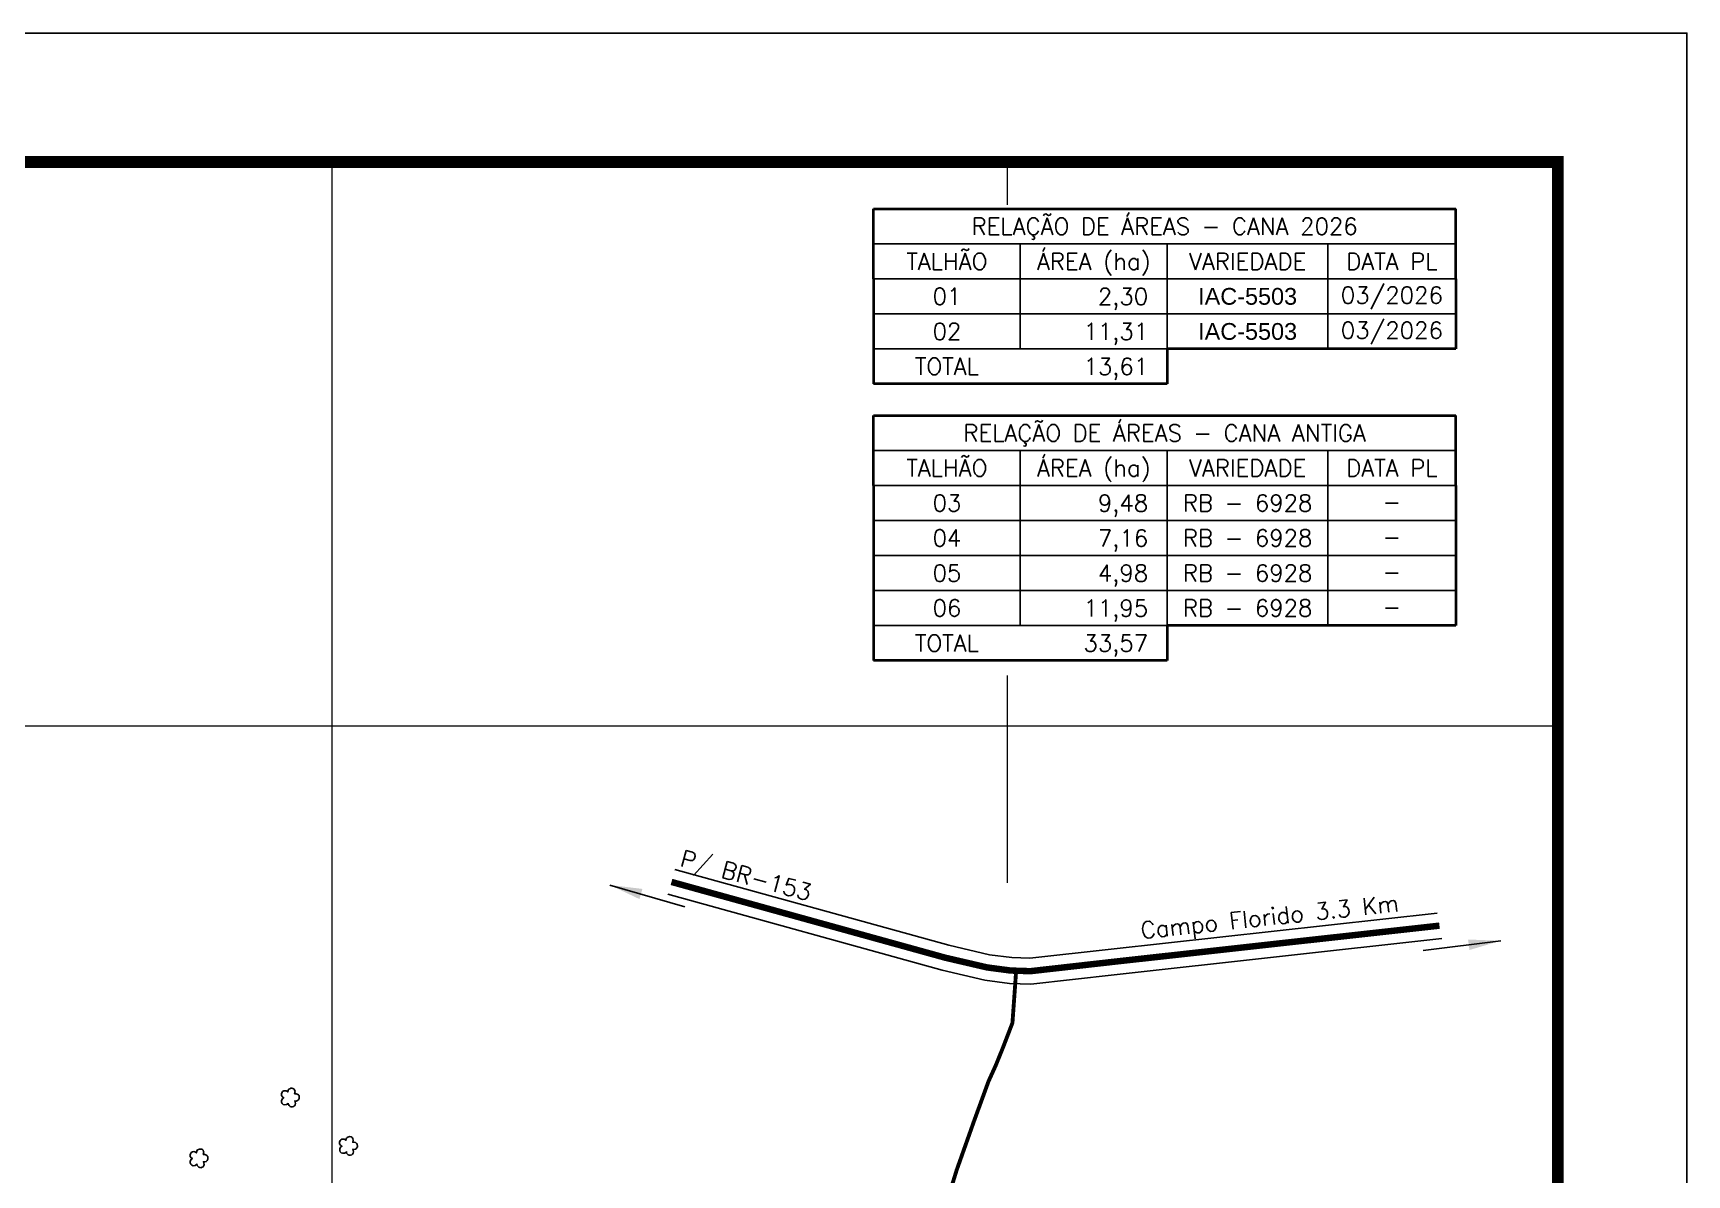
# Model space of a CAD drawing. Extents: x 747427 to 749527, y 7808067 to 7811037.
# Drawn here: x 748245 to 749527, y 7810152 to 7811037 of the extents above; entities that cross this region are included whole.
import ezdxf
from ezdxf.enums import TextEntityAlignment as Align

# ---------------------------------------------------------------- set-up
doc = ezdxf.new("R2010")
doc.units = 0
doc.header["$MEASUREMENT"] = 0
for name, pattern in [('CENTER2', [1.125, 0.75, -0.125, 0.125, -0.125]), ('CONTINUO', [0]), ('LIN0', [0])]:
    doc.linetypes.add(name, pattern=pattern)
for name, color, linetype in [('ESTRADA', 1, 'Continuous'), ('MARGEM', 7, 'CONTINUO'), ('QUADRO_DE_AREAS_CANA_2026', 7, 'Continuous'), ('QUADRO_DE_AREAS_CANA_ANTIGA', 7, 'Continuous'), ('RODOVIA', 1, 'Continuous'), ('SIMBOLO ARVORE', 118, 'Continuous')]:
    doc.layers.add(name, color=color, linetype=linetype)
doc.layers.add('MALHA', color=8, linetype='Continuous', lineweight=9)
doc.layers.add('TEXTO_DIVERSOS', color=7, linetype='Continuous', lineweight=5)
doc.styles.add('arial', font='arial.ttf')
doc.styles.add('Simplex', font='simplex.shx')
doc.dimstyles.new('ISO-25', dxfattribs={"dimtxt": 2.5, "dimasz": 2.5, "dimexe": 1.25, "dimexo": 0.625, "dimtad": 1, "dimtxsty": 'Standard', "dimcen": 2.5, "dimadec": 0, "dimazin": 0, "dimtfac": 1, "dimtmove": 0, "dimatfit": 3, "dimfxl": 0, "dimarcsym": 0})

msp = doc.modelspace()

# ---------------------------------------------------------------- linework, layer by layer
at = {"layer": 'ESTRADA', "linetype": 'Continuous', "const_width": 3}
msp.add_lwpolyline([(748892.6, 7809974.6), (748903.4, 7810002), (748912.6, 7810021.7), (748917.2, 7810030.5), (748920.1, 7810036.4), (748922.6, 7810044.4), (748929.6, 7810062.9), (748936.2, 7810080.8), (748949.7, 7810120), (748960.5, 7810155.3), (748974, 7810193.4), (748985.3, 7810224.4), (748990.8, 7810236.5), (748996.2, 7810249.8), (749003.8, 7810269.6), (749006.6, 7810309)], dxfattribs=at)
at = {"layer": 'MALHA', "linetype": 'Continuous'}
for p, q in [((748476.6, 7809956.8), (748476.6, 7810937.2)), ((749000, 7810904), (749000, 7810937.2)), ((749000, 7810378.2), (749000, 7810539)), ((747526.6, 7810500), (749426.6, 7810500))]:
    msp.add_line(p, q, dxfattribs=at)
at = {"layer": 'MARGEM', "color": 174, "linetype": 'LIN0', "flags": 128}
msp.add_lwpolyline([(749526.6, 7808067.2), (749526.6, 7811037.2), (747426.6, 7811037.2), (747426.6, 7808067.2)], close=True, dxfattribs=at)
at = {"layer": 'MARGEM', "color": 174, "linetype": 'LIN0', "const_width": 9.09, "flags": 128}
msp.add_lwpolyline([(749426.6, 7808401.6), (749426.6, 7810937.2), (747526.6, 7810937.2), (747526.6, 7808401.6)], close=True, dxfattribs=at)
at = {"layer": 'QUADRO_DE_AREAS_CANA_2026', "color": 174, "linetype": 'ByBlock', "lineweight": 40}
for p, q in [((748896.1, 7810846.6), (748896.1, 7810900.8)), ((748896.1, 7810900.8), (749347.5, 7810900.8)), ((749347.5, 7810846.6), (749347.5, 7810900.8)), ((748896.1, 7810846.6), (748896.1, 7810765.1)), ((749347.5, 7810846.6), (749347.5, 7810792.3)), ((749123.8, 7810792.3), (749123.8, 7810765.1)), ((749347.5, 7810792.3), (749123.8, 7810792.3)), ((749123.8, 7810765.1), (748896.1, 7810765.1))]:
    msp.add_line(p, q, dxfattribs=at)
at = {"layer": 'QUADRO_DE_AREAS_CANA_2026', "linetype": 'Continuous'}
for p, q in [((749347.5, 7810873.7), (748896.1, 7810873.7)), ((749009.9, 7810873.7), (749009.9, 7810792.3)), ((749123.8, 7810873.7), (749123.8, 7810792.3)), ((749248.3, 7810873.7), (749248.3, 7810792.3)), ((749347.5, 7810846.6), (748896.1, 7810846.6)), ((749347.5, 7810819.4), (748896.1, 7810819.4)), ((749123.8, 7810792.3), (748896.1, 7810792.3))]:
    msp.add_line(p, q, dxfattribs=at)
at = {"layer": 'QUADRO_DE_AREAS_CANA_ANTIGA', "color": 174, "linetype": 'ByBlock', "lineweight": 40}
for p, q in [((748896.1, 7810686.3), (748896.1, 7810740.6)), ((748896.1, 7810740.6), (749347.5, 7810740.6)), ((749347.5, 7810686.3), (749347.5, 7810740.6)), ((748896.1, 7810686.3), (748896.1, 7810550.6)), ((749347.5, 7810686.3), (749347.5, 7810577.7)), ((749123.8, 7810577.7), (749123.8, 7810550.6)), ((749347.5, 7810577.7), (749123.8, 7810577.7)), ((749123.8, 7810550.6), (748896.1, 7810550.6))]:
    msp.add_line(p, q, dxfattribs=at)
at = {"layer": 'QUADRO_DE_AREAS_CANA_ANTIGA', "linetype": 'Continuous'}
for p, q in [((749347.5, 7810713.4), (748896.1, 7810713.4)), ((749009.9, 7810713.4), (749009.9, 7810577.7)), ((749123.8, 7810713.4), (749123.8, 7810577.7)), ((749248.3, 7810713.4), (749248.3, 7810577.7)), ((749347.5, 7810686.3), (748896.1, 7810686.3)), ((749347.5, 7810659.1), (748896.1, 7810659.1)), ((749347.5, 7810632), (748896.1, 7810632)), ((749347.5, 7810604.9), (748896.1, 7810604.9)), ((749123.8, 7810577.7), (748896.1, 7810577.7))]:
    msp.add_line(p, q, dxfattribs=at)
at = {"layer": 'RODOVIA', "linetype": 'CENTER2', "ltscale": 80, "const_width": 5}
msp.add_lwpolyline([(748739.5, 7810378.9), (748951.9, 7810320.1), (748984.2, 7810312.6), (749002.4, 7810310.2), (749017.7, 7810309.7), (749081.5, 7810316.9), (749334.8, 7810345)], dxfattribs=at)
at = {"layer": 'RODOVIA', "linetype": 'Continuous'}
for points in [[(748742.1, 7810388.6), (748954.4, 7810329.8), (748986, 7810322.4), (749003.2, 7810320.2), (749017.3, 7810319.7), (749080.4, 7810326.8), (749332.9, 7810354.8)], [(748736.8, 7810369.3), (748949.4, 7810310.4), (748982.4, 7810302.7), (749001.6, 7810300.2), (749018.1, 7810299.7), (749082.6, 7810306.9), (749336.7, 7810335.1)]]:
    msp.add_lwpolyline(points, dxfattribs=at)
at = {"layer": 'SIMBOLO ARVORE', "linetype": 'CONTINUO'}
for points in [[(748442.4, 7810207.2, 0), (748441.2, 7810206.2, 0), (748439.6, 7810206, 0), (748438.5, 7810206.4, 0), (748437.7, 7810207.2, 0), (748437.3, 7810208.1, 0), (748437.2, 7810209.5, 0), (748437.7, 7810210.3, 0), (748438.1, 7810210.9, 0), (748439, 7810211.5, 0), (748438.4, 7810211.7, 0), (748437.9, 7810212.2, 0), (748437.2, 7810213.3, 0), (748437.1, 7810214.5, 0), (748437.6, 7810215.8, 0), (748438.1, 7810216.3, 0), (748439, 7810216.9, 0), (748440, 7810217, 0), (748440.8, 7810216.9, 0), (748441.4, 7810216.6, 0), (748442.1, 7810216, 0), (748442.3, 7810217.2, 0), (748442.4, 7810217.6, 0), (748442.9, 7810218.3, 0), (748443.7, 7810218.5, 0), (748444.4, 7810218.9, 0), (748445.3, 7810218.9, 0), (748446, 7810218.8, 0), (748446.7, 7810218.5, 0), (748447.1, 7810218, 0), (748447.6, 7810217.2, 0), (748447.7, 7810216.3, 0), (748447.3, 7810214.6, 0), (748448.5, 7810214.7, 0), (748449.4, 7810214.4, 0), (748450.3, 7810213.7, 0), (748450.8, 7810213.2, 0), (748450.9, 7810210.9, 0), (748450.4, 7810210, 0), (748449.6, 7810209.3, 0), (748448.5, 7810209, 0), (748447.5, 7810209.1, 0), (748448, 7810207, 0), (748447.8, 7810206.1, 0), (748447.2, 7810205.3, 0), (748446.5, 7810204.7, 0), (748445.6, 7810204.5, 0), (748444.7, 7810204.6, 0), (748444, 7810204.8, 0), (748443.2, 7810205.6, 0), (748442.6, 7810206.3, 0), (748442.4, 7810207.3, 0)], [(748487.5, 7810169.7, 0), (748486.2, 7810168.7, 0), (748484.6, 7810168.5, 0), (748483.5, 7810168.9, 0), (748482.7, 7810169.7, 0), (748482.4, 7810170.6, 0), (748482.3, 7810171.9, 0), (748482.7, 7810172.8, 0), (748483.2, 7810173.4, 0), (748484.1, 7810174, 0), (748483.5, 7810174.2, 0), (748482.9, 7810174.7, 0), (748482.2, 7810175.7, 0), (748482.1, 7810177, 0), (748482.6, 7810178.3, 0), (748483.1, 7810178.8, 0), (748484.1, 7810179.4, 0), (748485, 7810179.5, 0), (748485.8, 7810179.4, 0), (748486.4, 7810179.1, 0), (748487.1, 7810178.5, 0), (748487.3, 7810179.6, 0), (748487.5, 7810180.1, 0), (748488, 7810180.7, 0), (748488.7, 7810181, 0), (748489.5, 7810181.3, 0), (748490.3, 7810181.4, 0), (748491.1, 7810181.3, 0), (748491.7, 7810181, 0), (748492.2, 7810180.5, 0), (748492.6, 7810179.6, 0), (748492.8, 7810178.7, 0), (748492.4, 7810177.1, 0), (748493.5, 7810177.1, 0), (748494.5, 7810176.9, 0), (748495.3, 7810176.2, 0), (748495.8, 7810175.7, 0), (748496, 7810173.4, 0), (748495.4, 7810172.4, 0), (748494.7, 7810171.8, 0), (748493.5, 7810171.5, 0), (748492.5, 7810171.6, 0), (748493.1, 7810169.5, 0), (748492.8, 7810168.6, 0), (748492.2, 7810167.8, 0), (748491.6, 7810167.2, 0), (748490.6, 7810167, 0), (748489.7, 7810167.1, 0), (748489, 7810167.2, 0), (748488.2, 7810168, 0), (748487.7, 7810168.7, 0), (748487.5, 7810169.8, 0)], [(748371.6, 7810160.1, 0), (748370.4, 7810159, 0), (748368.8, 7810158.8, 0), (748367.7, 7810159.3, 0), (748366.9, 7810160.1, 0), (748366.5, 7810161, 0), (748366.4, 7810162.3, 0), (748366.9, 7810163.1, 0), (748367.3, 7810163.8, 0), (748368.2, 7810164.4, 0), (748367.7, 7810164.6, 0), (748367.1, 7810165, 0), (748366.4, 7810166.1, 0), (748366.3, 7810167.4, 0), (748366.8, 7810168.7, 0), (748367.3, 7810169.1, 0), (748368.2, 7810169.7, 0), (748369.2, 7810169.8, 0), (748370, 7810169.7, 0), (748370.6, 7810169.4, 0), (748371.3, 7810168.8, 0), (748371.5, 7810170, 0), (748371.7, 7810170.5, 0), (748372.2, 7810171.1, 0), (748372.9, 7810171.4, 0), (748373.6, 7810171.7, 0), (748374.5, 7810171.8, 0), (748375.2, 7810171.7, 0), (748375.9, 7810171.3, 0), (748376.4, 7810170.8, 0), (748376.8, 7810170, 0), (748376.9, 7810169.1, 0), (748376.6, 7810167.5, 0), (748377.7, 7810167.5, 0), (748378.6, 7810167.3, 0), (748379.5, 7810166.6, 0), (748380, 7810166, 0), (748380.1, 7810163.8, 0), (748379.6, 7810162.8, 0), (748378.9, 7810162.1, 0), (748377.7, 7810161.8, 0), (748376.7, 7810161.9, 0), (748377.3, 7810159.8, 0), (748377, 7810159, 0), (748376.4, 7810158.1, 0), (748375.7, 7810157.6, 0), (748374.8, 7810157.3, 0), (748373.9, 7810157.4, 0), (748373.2, 7810157.6, 0), (748372.4, 7810158.4, 0), (748371.8, 7810159.1, 0), (748371.7, 7810160.2, 0)]]:
    msp.add_polyline3d(points, dxfattribs=at)

# ---------------------------------------------------------------- texts
at = {"layer": 'QUADRO_DE_AREAS_CANA_2026', "linetype": 'Continuous'}
for s, style, p in [('RELAÇÃO DE ÁREAS - CANA 2026', 'Simplex', (749121.8, 7810887.3)), ('TALHÃO', 'Simplex', (748953, 7810860.1)), ('ÁREA (ha)', 'Simplex', (749066.9, 7810860.1)), ('VARIEDADE', 'Simplex', (749186.1, 7810860.1)), ('DATA PL', 'Simplex', (749297.9, 7810860.1)), ('03/2026', 'Simplex', (749297.9, 7810833.9)), ('01', 'Simplex', (748953, 7810833)), ('IAC-5503', 'arial', (749186.1, 7810833)), ('02', 'Simplex', (748953, 7810805.8)), ('IAC-5503', 'arial', (749186.1, 7810805.8)), ('03/2026', 'Simplex', (749297.9, 7810806.7)), ('TOTAL', 'Simplex', (748953, 7810778.7))]:
    msp.add_text(s, height=13, dxfattribs=dict(at, style=style)).set_placement(p, align=Align.MIDDLE_CENTER)
at = {"layer": 'QUADRO_DE_AREAS_CANA_2026', "linetype": 'Continuous', "style": 'Simplex'}
for s, p in [('2,30', (749109, 7810826.4)), ('11,31', (749109, 7810799.3)), ('13,61', (749109, 7810772.1))]:
    msp.add_text(s, height=13, dxfattribs=at).set_placement(p, align=Align.RIGHT)
at = {"layer": 'QUADRO_DE_AREAS_CANA_ANTIGA', "linetype": 'Continuous', "style": 'Simplex'}
for s, p in [('RELAÇÃO DE ÁREAS - CANA ANTIGA', (749121.8, 7810727)), ('TALHÃO', (748953, 7810699.9)), ('ÁREA (ha)', (749066.9, 7810699.9)), ('VARIEDADE', (749186.1, 7810699.9)), ('DATA PL', (749297.9, 7810699.9)), ('03', (748953, 7810672.7)), ('RB - 6928', (749186.1, 7810672.7)), ('-', (749297.9, 7810673.6)), ('04', (748953, 7810645.6)), ('RB - 6928', (749186.1, 7810645.6)), ('-', (749297.9, 7810646.5)), ('05', (748953, 7810618.4)), ('RB - 6928', (749186.1, 7810618.4)), ('-', (749297.9, 7810619.3)), ('06', (748953, 7810591.3)), ('RB - 6928', (749186.1, 7810591.3)), ('-', (749297.9, 7810592.2)), ('TOTAL', (748953, 7810564.1))]:
    msp.add_text(s, height=13, dxfattribs=at).set_placement(p, align=Align.MIDDLE_CENTER)
for s, p in [('9,48', (749109, 7810666.1)), ('7,16', (749109, 7810639)), ('4,98', (749109, 7810611.9)), ('11,95', (749109, 7810584.7)), ('33,57', (749109, 7810557.6))]:
    msp.add_text(s, height=13, dxfattribs=at).set_placement(p, align=Align.RIGHT)
at = {"layer": 'TEXTO_DIVERSOS', "linetype": 'Continuous', "style": 'Simplex'}
for s, rotation, p in [('P/ BR-153', 344.726, (748745.4, 7810391.4, -639.6)), ('Campo Florido 3.3 Km', 6.1479, (749103.9, 7810334.7))]:
    msp.add_text(s, height=13, rotation=rotation, dxfattribs=at).set_placement(p)

# ---------------------------------------------------------------- leaders
at = {"layer": 'TEXTO_DIVERSOS'}
for points in [[(748691.8, 7810376.5), (748749.9, 7810359.7)], [(749382.3, 7810333.3), (749322.1, 7810325.7)]]:
    msp.add_leader(points, dimstyle='ISO-25', override={"dimasz": 25, "dimzin": 0}, dxfattribs=at)

doc.saveas('drawing.dxf')
